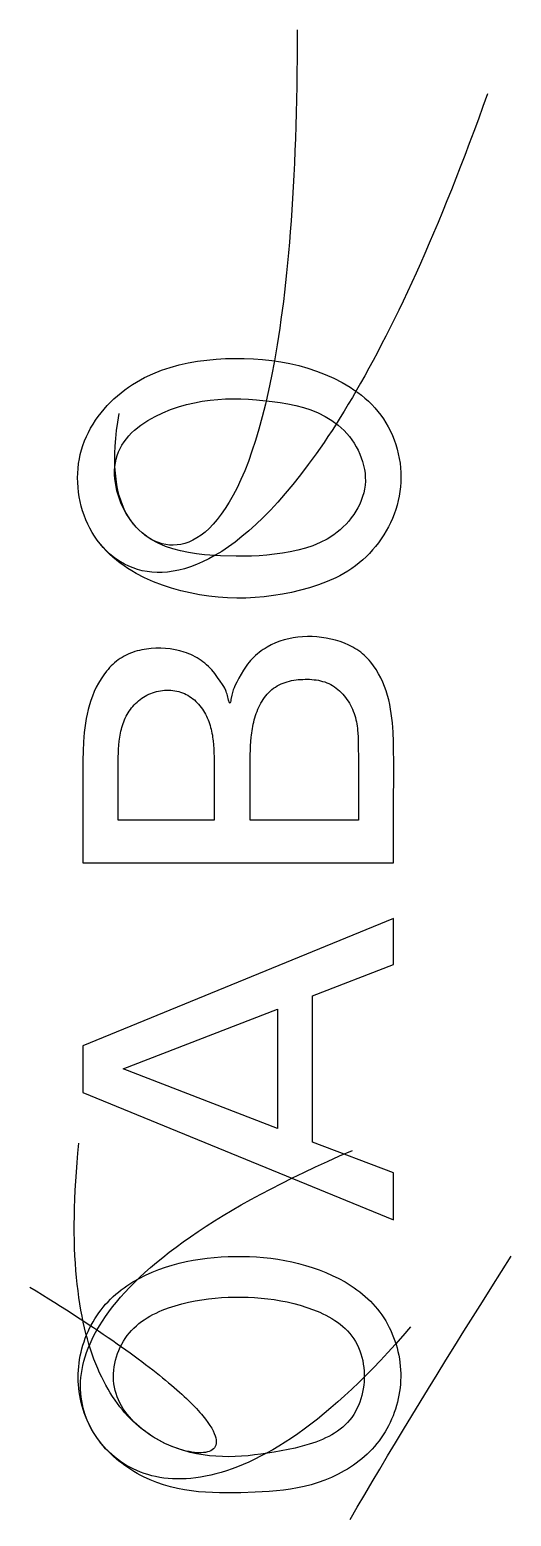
# Model space of a CAD drawing. Extents: x 10 to 610, y -247 to 1644.
# Drawn here: x 127.1 to 129.74, y 781.05 to 789.18 of the extents above; entities that cross this region are included whole.
import ezdxf

# ---------------------------------------------------------------- set-up
doc = ezdxf.new("R2010")
doc.units = 0
doc.header["$LTSCALE"] = 5
doc.header["$MEASUREMENT"] = 0
doc.layers.get('0').update_dxf_attribs({"linetype": 'CONTINUOUS'})

# ---------------------------------------------------------------- blocks, each defined once
blk = doc.blocks.new('L50')
at = {"linetype": 'Continuous'}
for p, q in [((11.2571, 86.6795), (11.2573, 86.6073)), ((9.9428, 86.4026), (9.9426, 86.4892)), ((10.4683, 86.5323), (10.468, 86.4026)), ((9.7497, 86.4476), (9.75, 86.2949)), ((9.9428, 86.2728), (9.9428, 86.4026)), ((10.468, 86.4026), (10.4681, 86.2728)), ((10.6657, 86.2728), (10.6657, 86.4162)), ((11.2572, 86.3206), (11.2572, 86.2728)), ((9.75, 86.2949), (9.7501, 86.193)), ((10.4681, 86.2728), (9.9428, 86.2728)), ((11.2572, 86.2728), (10.6657, 86.2728)), ((11.45, 86.0402), (11.4497, 86.244)), ((9.7501, 86.193), (9.75, 86.0402)), ((9.75, 86.0402), (11.45, 86.0402)), ((11.45, 85.7354), (9.75, 85.0378)), ((11.45, 85.4824), (11.45, 85.7354)), ((11.0066, 85.3113), (11.45, 85.4824)), ((11.0066, 84.5113), (11.0066, 85.3113)), ((9.9693, 84.9113), (10.8139, 85.2378)), ((10.8139, 85.2378), (10.8139, 84.586)), ((9.75, 85.0378), (9.75, 84.7824)), ((10.8139, 84.586), (9.9693, 84.9113)), ((9.75, 84.7824), (11.45, 84.0848)), ((11.45, 84.3427), (11.0066, 84.5113)), ((11.45, 84.0848), (11.45, 84.3427))]:
    blk.add_line(p, q, dxfattribs=at)
for points in [[(10.9222, 90.5987), (10.9222, 90.5196), (10.9218, 90.4418), (10.9211, 90.3654), (10.9201, 90.2904), (10.9187, 90.2168), (10.9171, 90.1445), (10.9151, 90.0735), (10.9129, 90.0039), (10.9103, 89.9356), (10.9075, 89.8686), (10.9044, 89.8029), (10.901, 89.7385), (10.8973, 89.6753), (10.8934, 89.6135), (10.8892, 89.5528), (10.8848, 89.4935), (10.88, 89.4353), (10.8751, 89.3784), (10.8699, 89.3227), (10.8644, 89.2682), (10.8588, 89.2149), (10.8529, 89.1627), (10.8467, 89.1117), (10.8404, 89.0619), (10.8338, 89.0133), (10.8271, 88.9657), (10.8201, 88.9193), (10.8129, 88.874), (10.8055, 88.8298), (10.798, 88.7867), (10.7823, 88.7037), (10.7659, 88.6249), (10.7489, 88.5503), (10.7312, 88.4798), (10.713, 88.4132), (10.6942, 88.3505), (10.6749, 88.2916), (10.6552, 88.2365), (10.635, 88.1849), (10.6144, 88.1369), (10.5935, 88.0924), (10.5723, 88.0512), (10.5508, 88.0132), (10.5291, 87.9785), (10.5072, 87.9469), (10.4852, 87.9183), (10.463, 87.8926), (10.4408, 87.8698), (10.4185, 87.8497), (10.3962, 87.8323), (10.374, 87.8175), (10.3519, 87.8051), (10.3299, 87.7952), (10.3081, 87.7876), (10.2864, 87.7822), (10.2651, 87.779), (10.2439, 87.7778), (10.2232, 87.7786), (10.2027, 87.7813), (10.1827, 87.7858), (10.1631, 87.792), (10.144, 87.7999), (10.1255, 87.8092), (10.1074, 87.8201), (10.09, 87.8322), (10.0732, 87.8457), (10.0571, 87.8603), (10.0417, 87.8761), (10.0271, 87.8929), (10.0132, 87.9106), (10.0002, 87.9291), (9.9881, 87.9484), (9.9768, 87.9684), (9.9666, 87.9889), (9.9573, 88.01), (9.949, 88.0314), (9.9418, 88.0532), (9.9357, 88.0752), (9.9308, 88.0973), (9.9271, 88.1195), (9.9246, 88.1417), (9.9233, 88.1638), (9.9234, 88.1857), (9.9248, 88.2072), (9.9275, 88.2284), (9.9317, 88.2492), (9.9374, 88.2694), (9.9446, 88.2889), (9.9533, 88.3078), (9.9633, 88.326), (9.9747, 88.3435), (9.9874, 88.3603), (10.0012, 88.3765), (10.0162, 88.392), (10.0321, 88.4068), (10.0667, 88.4346), (10.1044, 88.4597), (10.1446, 88.4822), (10.1866, 88.5022), (10.2297, 88.5197), (10.2735, 88.5347), (10.3171, 88.5473), (10.3603, 88.5576), (10.403, 88.5656), (10.4455, 88.5716), (10.4878, 88.5757), (10.5299, 88.578), (10.572, 88.5788), (10.6141, 88.5781), (10.6564, 88.5762), (10.699, 88.5732), (10.7851, 88.5644), (10.8284, 88.5585), (10.8717, 88.5512), (10.9145, 88.5422), (10.9566, 88.5312), (10.9978, 88.5178), (11.0377, 88.5018), (11.076, 88.4829), (11.1125, 88.4607), (11.1468, 88.435), (11.1631, 88.4206), (11.1788, 88.4054), (11.1937, 88.3891), (11.2079, 88.3721), (11.2213, 88.3543), (11.2338, 88.3357), (11.2453, 88.3166), (11.2558, 88.2969), (11.2652, 88.2767), (11.2734, 88.2561), (11.2805, 88.2352), (11.2863, 88.214), (11.2908, 88.1926), (11.2938, 88.1711), (11.2954, 88.1495), (11.2955, 88.128), (11.294, 88.1065), (11.291, 88.0852), (11.2864, 88.0642), (11.2805, 88.0434), (11.2732, 88.0229), (11.2646, 88.0028), (11.2548, 87.9831), (11.2438, 87.9639), (11.2318, 87.9453), (11.2188, 87.9273), (11.2049, 87.91), (11.1901, 87.8933), (11.1745, 87.8775), (11.1581, 87.8624), (11.1412, 87.8483), (11.1236, 87.835), (11.0871, 87.8115), (11.0487, 87.7916), (11.009, 87.7749), (10.968, 87.7611), (10.9263, 87.7499), (10.884, 87.7408), (10.8415, 87.7336), (10.799, 87.7279), (10.7568, 87.7235), (10.7147, 87.7202), (10.6726, 87.7181), (10.5882, 87.7169), (10.5026, 87.7195), (10.4152, 87.7258), (10.3713, 87.7308), (10.3275, 87.7375), (10.2844, 87.7463), (10.2421, 87.7574), (10.2011, 87.7713), (10.1617, 87.7884), (10.1241, 87.8088), (10.1061, 87.8204), (10.0887, 87.8331), (10.072, 87.8467), (10.0559, 87.8615), (10.0406, 87.8773), (10.026, 87.8944), (10.0122, 87.9126), (9.9993, 87.9322), (9.9872, 87.953), (9.9761, 87.9751), (9.9659, 87.9987), (9.9568, 88.0237), (9.9487, 88.0501), (9.9416, 88.0781), (9.9357, 88.1076), (9.931, 88.1388), (9.9275, 88.1716), (9.9252, 88.2061), (9.9243, 88.2423), (9.9246, 88.2803), (9.9264, 88.3202), (9.9295, 88.3619), (9.9342, 88.4055), (9.9403, 88.4511), (9.9479, 88.4987)], [(11.9638, 90.2474), (11.9389, 90.1779), (11.9141, 90.1094), (11.8894, 90.0421), (11.8646, 89.9759), (11.84, 89.9109), (11.8154, 89.8469), (11.7909, 89.7841), (11.7664, 89.7224), (11.742, 89.6617), (11.7176, 89.6021), (11.6934, 89.5436), (11.6692, 89.4862), (11.645, 89.4298), (11.621, 89.3745), (11.597, 89.3202), (11.5731, 89.267), (11.5492, 89.2147), (11.5255, 89.1635), (11.5018, 89.1133), (11.4782, 89.0641), (11.4547, 89.0159), (11.4312, 88.9686), (11.4079, 88.9224), (11.3846, 88.8771), (11.3615, 88.8328), (11.3384, 88.7894), (11.3154, 88.747), (11.2925, 88.7055), (11.2698, 88.6649), (11.2471, 88.6253), (11.2245, 88.5865), (11.202, 88.5487), (11.1796, 88.5118), (11.1573, 88.4757), (11.1351, 88.4406), (11.1131, 88.4063), (11.0911, 88.3729), (11.0693, 88.3403), (11.0475, 88.3086), (11.0259, 88.2777), (10.983, 88.2185), (10.9406, 88.1625), (10.8987, 88.1097), (10.8573, 88.06), (10.8164, 88.0135), (10.7761, 87.9699), (10.7362, 87.9293), (10.697, 87.8916), (10.6583, 87.8567), (10.6202, 87.8246), (10.5827, 87.7951), (10.5458, 87.7683), (10.5095, 87.7441), (10.4739, 87.7223), (10.4389, 87.703), (10.4046, 87.6861), (10.3709, 87.6715), (10.3379, 87.6591), (10.3057, 87.6489), (10.2741, 87.6408), (10.2433, 87.6348), (10.2132, 87.6308), (10.1839, 87.6287), (10.1554, 87.6285), (10.1276, 87.63), (10.1006, 87.6333), (10.0745, 87.6383), (10.0491, 87.6449), (10.0246, 87.6531), (10.0009, 87.6627), (9.9781, 87.6737), (9.9562, 87.6861), (9.9351, 87.6998), (9.915, 87.7147), (9.8958, 87.7308), (9.8774, 87.748), (9.8601, 87.7662), (9.8437, 87.7854), (9.8282, 87.8054), (9.8137, 87.8264), (9.8002, 87.8481), (9.7878, 87.8705), (9.7763, 87.8936), (9.7659, 87.9173), (9.7565, 87.9415), (9.7482, 87.9661), (9.7409, 87.9912), (9.7347, 88.0166), (9.7297, 88.0422), (9.7257, 88.0681), (9.7228, 88.0941), (9.7211, 88.1202), (9.7206, 88.1463), (9.7212, 88.1724), (9.723, 88.1983), (9.7259, 88.2241), (9.7301, 88.2496), (9.7355, 88.2748), (9.7421, 88.2997), (9.7499, 88.3241), (9.7588, 88.3482), (9.7689, 88.3718), (9.78, 88.3949), (9.792, 88.4176), (9.8051, 88.4397), (9.8191, 88.4614), (9.8339, 88.4824), (9.8496, 88.5029), (9.866, 88.5227), (9.8832, 88.542), (9.9011, 88.5605), (9.9197, 88.5784), (9.9389, 88.5956), (9.9586, 88.6121), (9.9788, 88.6278), (9.9996, 88.6427), (10.0207, 88.6568), (10.0423, 88.6702), (10.0866, 88.6946), (10.1323, 88.7161), (10.1793, 88.7348), (10.2273, 88.7508), (10.2763, 88.7644), (10.326, 88.7755), (10.3764, 88.7844), (10.4272, 88.7912), (10.4783, 88.796), (10.5295, 88.799), (10.5807, 88.8003), (10.6317, 88.8), (10.6825, 88.7981), (10.7331, 88.7944), (10.7833, 88.7889), (10.8332, 88.7815), (10.8827, 88.7721), (10.9318, 88.7606), (10.9804, 88.7469), (11.0286, 88.731), (11.0761, 88.7127), (11.1228, 88.692), (11.1682, 88.6686), (11.2121, 88.6427), (11.2332, 88.6286), (11.2539, 88.6139), (11.274, 88.5984), (11.2934, 88.5823), (11.3122, 88.5653), (11.3302, 88.5476), (11.3475, 88.5292), (11.3639, 88.5099), (11.3796, 88.4898), (11.3943, 88.469), (11.408, 88.4473), (11.4208, 88.4248), (11.4326, 88.4017), (11.4434, 88.378), (11.4531, 88.3537), (11.4618, 88.329), (11.4694, 88.3039), (11.4758, 88.2785), (11.4811, 88.2528), (11.4853, 88.227), (11.4882, 88.2011), (11.4899, 88.1751), (11.4904, 88.1492), (11.4897, 88.1234), (11.4878, 88.0977), (11.4848, 88.0722), (11.4806, 88.0469), (11.4753, 88.0218), (11.4689, 87.997), (11.4615, 87.9724), (11.453, 87.9482), (11.4435, 87.9244), (11.4331, 87.901), (11.4217, 87.8781), (11.4095, 87.8556), (11.3963, 87.8336), (11.3822, 87.8122), (11.3674, 87.7914), (11.3517, 87.7712), (11.3352, 87.7516), (11.318, 87.7328), (11.3001, 87.7146), (11.2814, 87.6973), (11.2621, 87.6807), (11.2421, 87.665), (11.2215, 87.6502), (11.2004, 87.6362), (11.1786, 87.6231), (11.1564, 87.6109), (11.1337, 87.5994), (11.0872, 87.5787), (11.0394, 87.5607), (10.9907, 87.545), (10.9414, 87.5315), (10.8919, 87.5197), (10.8422, 87.5098), (10.7924, 87.5016)], [(10.7924, 87.5016), (10.7423, 87.4954), (10.6922, 87.491), (10.6419, 87.4885), (10.5914, 87.488), (10.5408, 87.4895), (10.4901, 87.4931), (10.4392, 87.4987), (10.3882, 87.5064), (10.3372, 87.5163), (10.286, 87.5283), (10.2351, 87.5425), (10.1848, 87.5591), (10.1354, 87.5781), (10.0872, 87.5996), (10.0407, 87.6237), (10.0181, 87.6367), (9.9961, 87.6504), (9.9746, 87.6648), (9.9537, 87.6798), (9.9335, 87.6956), (9.9139, 87.7121), (9.8951, 87.7293), (9.8771, 87.7472), (9.8599, 87.7658), (9.8436, 87.7853), (9.8282, 87.8054)], [(10.5408, 86.9549), (10.5386, 86.9629), (10.5363, 86.9702), (10.5338, 86.9769), (10.5313, 86.9832), (10.526, 86.9946), (10.5203, 87.0048), (10.5142, 87.0145), (10.5012, 87.0341), (10.4868, 87.0545), (10.4712, 87.075), (10.4544, 87.0951), (10.4455, 87.1047), (10.4363, 87.1141), (10.4268, 87.1231), (10.4169, 87.1316), (10.4068, 87.1397), (10.3963, 87.1473), (10.3856, 87.1545), (10.3747, 87.1612), (10.3635, 87.1675), (10.352, 87.1734), (10.3404, 87.1788), (10.3285, 87.1839), (10.3165, 87.1885), (10.3042, 87.1927), (10.2793, 87.2), (10.2539, 87.2057), (10.2281, 87.21), (10.202, 87.2128), (10.1756, 87.2141), (10.1493, 87.2141), (10.123, 87.2126), (10.097, 87.2096), (10.0713, 87.205), (10.0587, 87.2021), (10.0462, 87.1988), (10.0339, 87.1951), (10.0217, 87.191), (10.0098, 87.1864), (9.998, 87.1814), (9.9865, 87.176), (9.9753, 87.1701), (9.9643, 87.1638), (9.9536, 87.1571), (9.9433, 87.1498), (9.9332, 87.1422), (9.9234, 87.1341), (9.9139, 87.1257), (9.9048, 87.1168), (9.8959, 87.1076), (9.8873, 87.0981), (9.879, 87.0882), (9.8633, 87.0676), (9.8488, 87.046), (9.8354, 87.0235), (9.8231, 87.0003), (9.812, 86.9765), (9.802, 86.9523), (9.7931, 86.9279), (9.7853, 86.9033), (9.7784, 86.8785), (9.7725, 86.8536), (9.7674, 86.8286), (9.7632, 86.8035), (9.7597, 86.7783), (9.7568, 86.753), (9.7546, 86.7276), (9.7529, 86.7022), (9.7509, 86.6513), (9.7501, 86.6004), (9.7498, 86.5495), (9.7497, 86.4985), (9.7497, 86.4476)], [(11.4511, 86.4982), (11.4512, 86.5491), (11.4511, 86.6), (11.4505, 86.6511), (11.4493, 86.7024), (11.4472, 86.7538), (11.4456, 86.7795), (11.4435, 86.8051), (11.4409, 86.8306), (11.4376, 86.856), (11.4337, 86.8812), (11.429, 86.9063), (11.4234, 86.9312), (11.417, 86.9559), (11.4095, 86.9803), (11.401, 87.0044), (11.3913, 87.0282), (11.3804, 87.0516), (11.3683, 87.0745), (11.3551, 87.0967), (11.3405, 87.118), (11.3248, 87.1383), (11.3164, 87.148), (11.3078, 87.1574), (11.2988, 87.1665), (11.2895, 87.1752), (11.2799, 87.1835), (11.27, 87.1915), (11.2598, 87.199), (11.2493, 87.2062), (11.2385, 87.213), (11.2275, 87.2194), (11.2163, 87.2255), (11.2048, 87.2312), (11.1812, 87.2415), (11.157, 87.2504), (11.1321, 87.258), (11.1069, 87.2643), (11.0813, 87.2694), (11.0556, 87.2733), (11.0297, 87.2761), (11.0039, 87.2776), (10.978, 87.2778), (10.9523, 87.2768), (10.9267, 87.2745), (10.9013, 87.2709), (10.8763, 87.2659), (10.8515, 87.2595), (10.8272, 87.2518), (10.8033, 87.2425), (10.78, 87.2319), (10.7574, 87.2197), (10.7464, 87.2131), (10.7356, 87.2061), (10.7251, 87.1988), (10.7148, 87.1911), (10.7048, 87.183), (10.695, 87.1745), (10.6855, 87.1657), (10.6764, 87.1565), (10.6676, 87.147), (10.6591, 87.137), (10.6509, 87.1267), (10.6431, 87.1161), (10.6285, 87.0942), (10.6152, 87.072), (10.6031, 87.0499), (10.592, 87.0287), (10.5819, 87.0083), (10.5773, 86.9974), (10.5729, 86.9856), (10.5709, 86.9792), (10.5689, 86.9724), (10.567, 86.9651), (10.5652, 86.9573), (10.5601, 86.9325)], [(9.9426, 86.4892), (9.9425, 86.5325), (9.9426, 86.5757), (9.9432, 86.6189), (9.9439, 86.6405), (9.945, 86.6621), (9.9465, 86.6838), (9.9487, 86.7055), (9.9501, 86.7164), (9.9517, 86.7272), (9.9535, 86.738), (9.9555, 86.7488), (9.9578, 86.7596), (9.9603, 86.7702), (9.9631, 86.7808), (9.9662, 86.7912), (9.9696, 86.8016), (9.9733, 86.8118), (9.9774, 86.8219), (9.9817, 86.8318), (9.9865, 86.8416), (9.9916, 86.8512), (9.9971, 86.8606), (10.003, 86.8697), (10.0093, 86.8787), (10.0159, 86.8874), (10.0229, 86.8958), (10.0303, 86.904), (10.038, 86.9118), (10.0461, 86.9194), (10.0544, 86.9266), (10.063, 86.9334), (10.072, 86.94), (10.0812, 86.9461), (10.0907, 86.9518), (10.1004, 86.9571), (10.1104, 86.962), (10.1205, 86.9664), (10.1309, 86.9704), (10.1415, 86.9738), (10.1523, 86.9768), (10.1632, 86.9793), (10.1743, 86.9813), (10.1854, 86.9828), (10.1966, 86.9838), (10.2078, 86.9843), (10.219, 86.9844), (10.2301, 86.9839), (10.2412, 86.9828), (10.2523, 86.9813), (10.2632, 86.9793), (10.274, 86.9767), (10.2845, 86.9737), (10.2949, 86.9701), (10.3051, 86.966), (10.315, 86.9614), (10.3246, 86.9562), (10.3339, 86.9505), (10.3429, 86.9444), (10.3516, 86.9377), (10.3599, 86.9307), (10.368, 86.9232), (10.3757, 86.9154), (10.3831, 86.9072), (10.3902, 86.8987), (10.3969, 86.8899), (10.4033, 86.8808), (10.4094, 86.8715), (10.4152, 86.8619), (10.4206, 86.8522), (10.4256, 86.8423), (10.4303, 86.8323), (10.4347, 86.8222), (10.4387, 86.812), (10.4423, 86.8017), (10.4457, 86.7913), (10.4487, 86.7809), (10.4514, 86.7704), (10.4539, 86.7598), (10.4561, 86.7492), (10.4581, 86.7385), (10.4598, 86.7278), (10.4613, 86.7171), (10.4626, 86.7063), (10.4647, 86.6846), (10.4661, 86.6629), (10.4671, 86.641), (10.4677, 86.6192), (10.4682, 86.5756), (10.4683, 86.5323)], [(10.6657, 86.4162), (10.6656, 86.4641), (10.6654, 86.5119), (10.6653, 86.5597), (10.6655, 86.6076), (10.6658, 86.6315), (10.6664, 86.6554), (10.6673, 86.6792), (10.6687, 86.7031), (10.6707, 86.7269), (10.672, 86.7388), (10.6735, 86.7506), (10.6752, 86.7625), (10.6771, 86.7743), (10.6793, 86.7862), (10.6818, 86.7979), (10.6845, 86.8097), (10.6875, 86.8215), (10.6909, 86.8332), (10.6945, 86.8449), (10.6986, 86.8566), (10.7029, 86.8681), (10.7076, 86.8796), (10.7127, 86.8909), (10.7181, 86.902), (10.7239, 86.9129), (10.7301, 86.9235), (10.7366, 86.9338), (10.7435, 86.9438), (10.7508, 86.9534), (10.7585, 86.9627), (10.7666, 86.9715), (10.7751, 86.9798), (10.7839, 86.9876), (10.7932, 86.9949), (10.8029, 87.0016), (10.813, 87.0077), (10.8234, 87.0133), (10.8342, 87.0184), (10.8453, 87.0229), (10.8566, 87.027), (10.8682, 87.0306), (10.8799, 87.0337), (10.8919, 87.0364), (10.904, 87.0386), (10.9162, 87.0404), (10.9285, 87.0419), (10.9408, 87.0429), (10.9532, 87.0436), (10.9656, 87.044), (10.978, 87.044), (10.9903, 87.0437), (11.0025, 87.043), (11.0147, 87.0418), (11.0267, 87.0402), (11.0386, 87.0382), (11.0503, 87.0357), (11.0619, 87.0327), (11.0733, 87.0291), (11.0844, 87.025), (11.0953, 87.0203), (11.106, 87.015), (11.1163, 87.0091), (11.1264, 87.0026), (11.1362, 86.9956), (11.1456, 86.9881), (11.1547, 86.98), (11.1635, 86.9716), (11.1719, 86.9626), (11.18, 86.9534), (11.1876, 86.9437), (11.1949, 86.9337), (11.2018, 86.9234), (11.2082, 86.9129), (11.2143, 86.9021), (11.2199, 86.8912), (11.225, 86.88), (11.2297, 86.8688), (11.2339, 86.8574), (11.2377, 86.8459), (11.241, 86.8344), (11.2439, 86.8228), (11.2465, 86.8111), (11.2486, 86.7993), (11.2505, 86.7875), (11.2521, 86.7756), (11.2534, 86.7637), (11.2544, 86.7517), (11.2559, 86.7277), (11.2567, 86.7036), (11.2571, 86.6795)], [(10.5601, 86.9325), (10.5585, 86.9253), (10.5569, 86.9194), (10.5561, 86.9172), (10.5553, 86.9154), (10.5545, 86.9143), (10.5537, 86.9138), (10.5529, 86.9139), (10.5521, 86.9148), (10.5512, 86.9162), (10.5504, 86.9182), (10.5495, 86.9207), (10.5486, 86.9236), (10.5468, 86.9304), (10.5408, 86.9549)], [(11.2573, 86.6073), (11.2573, 86.5118), (11.2572, 86.3206)], [(11.4497, 86.244), (11.4498, 86.2949), (11.4499, 86.3458), (11.4503, 86.3966), (11.4511, 86.4982)], [(11.172, 82.9514), (11.1578, 82.9399), (11.143, 82.929), (11.1275, 82.9188), (11.1115, 82.9093), (11.095, 82.9003), (11.078, 82.8918), (11.0606, 82.8839), (11.0428, 82.8766), (11.0247, 82.8697), (10.9876, 82.8572), (10.9496, 82.8464), (10.9112, 82.8369), (10.8727, 82.8287), (10.8344, 82.8214), (10.7967, 82.8148), (10.7599, 82.8088), (10.7238, 82.8034), (10.6884, 82.7987), (10.6534, 82.7948), (10.6185, 82.7918), (10.5837, 82.7899), (10.5487, 82.7891), (10.5134, 82.7896), (10.478, 82.7914), (10.4426, 82.7945), (10.4072, 82.7992), (10.3718, 82.8054), (10.3366, 82.8132), (10.3016, 82.8227), (10.267, 82.8341), (10.2326, 82.8473), (10.2156, 82.8546), (10.1988, 82.8624), (10.182, 82.8707), (10.1654, 82.8796), (10.1489, 82.889), (10.1326, 82.8989), (10.1164, 82.9093), (10.1005, 82.9203), (10.0846, 82.9319), (10.069, 82.9441), (10.0536, 82.9568), (10.0384, 82.9701), (10.0234, 82.9841), (10.0087, 82.9986), (9.9941, 83.0138), (9.9798, 83.0296), (9.9658, 83.0461), (9.952, 83.0632), (9.9385, 83.081), (9.9253, 83.0994), (9.9124, 83.1186), (9.8997, 83.1384), (9.8874, 83.159), (9.8754, 83.1802), (9.8637, 83.2022), (9.8523, 83.2249), (9.8413, 83.2484), (9.8306, 83.2726), (9.8203, 83.2976), (9.8103, 83.3233), (9.8008, 83.3498), (9.7916, 83.3772), (9.7828, 83.4053), (9.7744, 83.4342), (9.7665, 83.464), (9.7589, 83.4946), (9.7518, 83.5261), (9.7451, 83.5584), (9.7389, 83.5915), (9.7331, 83.6256), (9.7278, 83.6605), (9.723, 83.6963), (9.7187, 83.733), (9.7148, 83.7706), (9.7115, 83.8092), (9.7086, 83.8486), (9.7063, 83.8891), (9.7045, 83.9304), (9.7033, 83.9728), (9.7026, 84.0161), (9.7024, 84.0604), (9.7029, 84.1056), (9.7039, 84.1519), (9.7054, 84.1992), (9.7076, 84.2475), (9.7104, 84.2969), (9.7138, 84.3472), (9.7178, 84.3987), (9.7224, 84.4512), (9.7276, 84.5047)], [(11.2915, 82.7908), (11.2768, 82.7782), (11.2616, 82.766), (11.2461, 82.7542), (11.2302, 82.7429), (11.2139, 82.7321), (11.1974, 82.7217), (11.1805, 82.7117), (11.1459, 82.6931), (11.1104, 82.6763), (11.074, 82.6612), (11.037, 82.6479), (10.9994, 82.6363), (10.9615, 82.6264), (10.9234, 82.6182), (10.8852, 82.6115), (10.8468, 82.6063), (10.8084, 82.6022), (10.7698, 82.5991), (10.7311, 82.5967), (10.6924, 82.595), (10.6148, 82.5925), (10.537, 82.5914), (10.4981, 82.5917), (10.4593, 82.5927), (10.4206, 82.5947), (10.382, 82.5977), (10.3436, 82.6021), (10.3053, 82.6078), (10.2671, 82.6151), (10.2293, 82.6241), (10.1916, 82.635), (10.1543, 82.6479), (10.1175, 82.6628), (10.0813, 82.6796), (10.0635, 82.6887), (10.0459, 82.6983), (10.0286, 82.7083), (10.0115, 82.7189), (9.9948, 82.7298), (9.9783, 82.7413), (9.9622, 82.7531), (9.9465, 82.7654), (9.9312, 82.7782), (9.9163, 82.7913), (9.9018, 82.8049), (9.8877, 82.8189), (9.8741, 82.8333), (9.8611, 82.8481), (9.8485, 82.8634), (9.8365, 82.879), (9.8251, 82.895), (9.8142, 82.9114), (9.804, 82.9282), (9.7944, 82.9453), (9.7854, 82.9629), (9.7772, 82.9808), (9.7696, 82.999), (9.7627, 83.0176), (9.7566, 83.0366), (9.7513, 83.0559), (9.7467, 83.0755), (9.743, 83.0955), (9.7401, 83.1158), (9.7381, 83.1364), (9.7369, 83.1574), (9.7366, 83.1786), (9.7373, 83.2002), (9.7389, 83.2221), (9.7415, 83.2442), (9.7451, 83.2667), (9.7497, 83.2894), (9.7553, 83.3125), (9.762, 83.3358), (9.7697, 83.3593), (9.7786, 83.3832), (9.7886, 83.4073), (9.7997, 83.4317), (9.812, 83.4563), (9.8255, 83.4811), (9.8403, 83.5062), (9.8562, 83.5316), (9.8734, 83.5571), (9.8919, 83.5829), (9.9117, 83.6089), (9.9329, 83.6351), (9.9554, 83.6616), (9.9792, 83.6882), (10.0045, 83.715), (10.0312, 83.7421), (10.0593, 83.7693), (10.0889, 83.7967), (10.1199, 83.8243), (10.1525, 83.852), (10.1866, 83.8799), (10.2222, 83.908), (10.2595, 83.9362), (10.2983, 83.9646), (10.3387, 83.9931), (10.3808, 84.0218), (10.4245, 84.0506), (10.47, 84.0796), (10.5171, 84.1086), (10.566, 84.1378), (10.6166, 84.1671), (10.669, 84.1966), (10.7232, 84.2261), (10.7793, 84.2557), (10.8371, 84.2854), (10.8969, 84.3152), (10.9585, 84.3451), (11.022, 84.3751), (11.0875, 84.4051), (11.1549, 84.4352), (11.2243, 84.4654)], [(11.5425, 83.5001), (11.5009, 83.4516), (11.4597, 83.4048), (11.4188, 83.3597), (11.3784, 83.3162), (11.3383, 83.2744), (11.2987, 83.2341), (11.2595, 83.1955), (11.2207, 83.1584), (11.1823, 83.1228), (11.1443, 83.0888), (11.1067, 83.0563), (11.0696, 83.0252), (11.0329, 82.9956), (10.9967, 82.9675), (10.9608, 82.9407), (10.9254, 82.9154), (10.8905, 82.8914), (10.856, 82.8688), (10.8219, 82.8475), (10.7883, 82.8275), (10.7552, 82.8088), (10.7225, 82.7914), (10.6903, 82.7752), (10.6585, 82.7602), (10.6272, 82.7465), (10.5964, 82.7339), (10.566, 82.7225), (10.5362, 82.7122), (10.5068, 82.703), (10.4779, 82.695), (10.4495, 82.688), (10.4215, 82.682), (10.3941, 82.6771), (10.3672, 82.6733), (10.3408, 82.6704), (10.3148, 82.6684), (10.2894, 82.6675), (10.2645, 82.6674), (10.2401, 82.6683), (10.2163, 82.67), (10.1929, 82.6726), (10.1701, 82.6761), (10.1478, 82.6804), (10.126, 82.6854), (10.1048, 82.6913), (10.0841, 82.6979), (10.064, 82.7053), (10.0444, 82.7133), (10.0253, 82.7221), (10.0068, 82.7315), (9.9888, 82.7416), (9.9714, 82.7523), (9.9546, 82.7637), (9.9383, 82.7756), (9.9226, 82.7881), (9.9075, 82.8011), (9.8929, 82.8147), (9.8789, 82.8287), (9.8655, 82.8433), (9.8527, 82.8583), (9.8405, 82.8737), (9.8288, 82.8896), (9.8178, 82.9059), (9.8073, 82.9225), (9.7975, 82.9395), (9.7882, 82.9569), (9.7796, 82.9745), (9.7716, 82.9925), (9.7641, 83.0107), (9.7573, 83.0292), (9.7511, 83.0479), (9.7456, 83.0668), (9.7406, 83.0859), (9.7363, 83.1051), (9.7327, 83.1245), (9.7296, 83.144), (9.7272, 83.1637), (9.7255, 83.1834), (9.7244, 83.2031), (9.7239, 83.2229), (9.7241, 83.2428), (9.725, 83.2626), (9.7265, 83.2824), (9.7287, 83.3021), (9.7315, 83.3218), (9.735, 83.3414), (9.7392, 83.3609), (9.744, 83.3803), (9.7495, 83.3995), (9.7556, 83.4185), (9.7624, 83.4373), (9.7697, 83.4558), (9.7777, 83.4742), (9.7862, 83.4922), (9.7953, 83.5099), (9.805, 83.5273), (9.8152, 83.5444), (9.8259, 83.561), (9.8371, 83.5773), (9.8489, 83.5931), (9.8611, 83.6085), (9.8738, 83.6234), (9.887, 83.6378), (9.9006, 83.6517), (9.9146, 83.6652), (9.9291, 83.6781), (9.9439, 83.6906), (9.9591, 83.7026), (9.9747, 83.7142), (9.9906, 83.7253), (10.0068, 83.736), (10.0233, 83.7463), (10.0572, 83.7655), (10.0921, 83.7831), (10.1278, 83.799), (10.1643, 83.8135), (10.2013, 83.8264), (10.2388, 83.8379), (10.2766, 83.8481), (10.3145, 83.8569), (10.3527, 83.8645), (10.391, 83.8708), (10.4294, 83.876), (10.468, 83.88), (10.5066, 83.883), (10.5453, 83.8849), (10.584, 83.8859), (10.6228, 83.8859), (10.6616, 83.8848), (10.7003, 83.8828), (10.7389, 83.8796), (10.7775, 83.8754), (10.8159, 83.87), (10.8542, 83.8634), (10.8923, 83.8557), (10.9301, 83.8467), (10.9678, 83.8364), (11.0051, 83.8247), (11.0422, 83.8118), (11.0788, 83.7974), (11.1148, 83.7816), (11.15, 83.7643), (11.1844, 83.7455), (11.2177, 83.725), (11.2339, 83.7141), (11.2497, 83.7028), (11.2653, 83.6911), (11.2804, 83.679), (11.2952, 83.6664), (11.3095, 83.6534), (11.3234, 83.6399), (11.3369, 83.6259), (11.3499, 83.6115), (11.3625, 83.5966), (11.3745, 83.5812), (11.386, 83.5653), (11.3969, 83.549), (11.4073, 83.5321), (11.4171, 83.5149), (11.4264, 83.4972), (11.435, 83.4792), (11.4431, 83.4608), (11.4505, 83.4421), (11.4574, 83.4232), (11.4635, 83.404), (11.4691, 83.3846), (11.474, 83.365), (11.4783, 83.3453), (11.4818, 83.3254), (11.4847, 83.3055), (11.4869, 83.2855), (11.4884, 83.2654), (11.4892, 83.2454), (11.4893, 83.2254), (11.4887, 83.2055), (11.4874, 83.1856), (11.4855, 83.1658), (11.4829, 83.1461), (11.4796, 83.1265), (11.4757, 83.1071), (11.4712, 83.0878), (11.466, 83.0687), (11.4602, 83.0498), (11.4538, 83.0312), (11.4469, 83.0127), (11.4393, 82.9946), (11.4311, 82.9767), (11.4224, 82.9591), (11.4131, 82.9418), (11.4033, 82.9249), (11.3929, 82.9083), (11.382, 82.8921), (11.3706, 82.8763), (11.3586, 82.861), (11.3462, 82.846), (11.3332, 82.8315), (11.3198, 82.8175), (11.3059, 82.8039), (11.2915, 82.7908)], [(11.2119, 82.4455), (11.2516, 82.5133), (11.292, 82.582), (11.3331, 82.6515), (11.375, 82.722), (11.4175, 82.7933), (11.4609, 82.8655), (11.505, 82.9385), (11.5498, 83.0125), (11.5954, 83.0874), (11.6418, 83.1632), (11.6889, 83.2399), (11.7368, 83.3175), (11.7855, 83.396), (11.8349, 83.4755), (11.8852, 83.5559), (11.9363, 83.6372), (11.9881, 83.7195), (12.0408, 83.8027), (12.0943, 83.8869)], [(9.4586, 83.7179), (9.4939, 83.6963), (9.5285, 83.675), (9.5623, 83.654), (9.5954, 83.6333), (9.6278, 83.6129), (9.6594, 83.5928), (9.6903, 83.573), (9.7206, 83.5534), (9.7501, 83.5342), (9.7789, 83.5152), (9.807, 83.4965), (9.8344, 83.4782), (9.8612, 83.4601), (9.8873, 83.4422), (9.9127, 83.4247), (9.9375, 83.4074), (9.9616, 83.3904), (9.9851, 83.3737), (10.0079, 83.3573), (10.0301, 83.3411), (10.0517, 83.3253), (10.0726, 83.3096), (10.0929, 83.2943), (10.1127, 83.2792), (10.1318, 83.2644), (10.1503, 83.2499), (10.1683, 83.2356), (10.1857, 83.2216), (10.2024, 83.2078), (10.2187, 83.1944), (10.2343, 83.1811), (10.2494, 83.1682), (10.264, 83.1554), (10.278, 83.143), (10.2915, 83.1308), (10.3045, 83.1188), (10.3169, 83.1071), (10.3288, 83.0957), (10.3402, 83.0845), (10.3511, 83.0735), (10.3615, 83.0628), (10.3714, 83.0523), (10.3809, 83.0421), (10.3898, 83.0321), (10.3983, 83.0224), (10.4064, 83.0129), (10.4139, 83.0036), (10.421, 82.9946), (10.4339, 82.9772), (10.4451, 82.9608), (10.4546, 82.9453), (10.4625, 82.9307), (10.4688, 82.917), (10.4736, 82.9042), (10.4769, 82.8922), (10.4789, 82.8812), (10.4794, 82.8709), (10.4787, 82.8615), (10.4766, 82.853), (10.4734, 82.8453), (10.469, 82.8383), (10.4636, 82.8322), (10.457, 82.8269), (10.4495, 82.8223), (10.441, 82.8185), (10.4317, 82.8155), (10.4215, 82.8132), (10.4105, 82.8116), (10.3987, 82.8108), (10.3863, 82.8106), (10.3732, 82.8112), (10.3596, 82.8125), (10.3454, 82.8144), (10.3307, 82.817), (10.3157, 82.8203), (10.3002, 82.8242), (10.2844, 82.8287), (10.2684, 82.8339), (10.2521, 82.8397)], [(10.2357, 82.8461), (10.2191, 82.8531), (10.2025, 82.8606), (10.1859, 82.8688), (10.1693, 82.8775), (10.1528, 82.8867), (10.1364, 82.8965), (10.1203, 82.9068), (10.1044, 82.9176), (10.0887, 82.9289), (10.0735, 82.9408), (10.0586, 82.9531), (10.0442, 82.9658), (10.0304, 82.9791), (10.017, 82.9928), (10.0043, 83.0069), (9.9923, 83.0215), (9.9809, 83.0364), (9.9704, 83.0518), (9.9606, 83.0676), (9.9517, 83.0838), (9.9438, 83.1003), (9.9368, 83.1172), (9.9308, 83.1345), (9.926, 83.1521), (9.9222, 83.17), (9.9195, 83.1882), (9.9178, 83.2065), (9.9172, 83.225), (9.9176, 83.2436), (9.9189, 83.2622), (9.9213, 83.2808), (9.9245, 83.2992), (9.9287, 83.3176), (9.9338, 83.3357), (9.9397, 83.3536), (9.9465, 83.3711), (9.9541, 83.3883), (9.9626, 83.405), (9.9718, 83.4213), (9.9817, 83.437), (9.9924, 83.4521), (10.0038, 83.4665), (10.0159, 83.4803), (10.0287, 83.4933), (10.0421, 83.5057), (10.056, 83.5175), (10.0705, 83.5286), (10.0855, 83.5391), (10.1009, 83.549), (10.1168, 83.5584), (10.1331, 83.5672), (10.1497, 83.5755), (10.1667, 83.5833), (10.1839, 83.5906), (10.219, 83.6039), (10.2549, 83.6155), (10.291, 83.6257), (10.3274, 83.6344), (10.3637, 83.6419), (10.4001, 83.6482), (10.4364, 83.6533), (10.4727, 83.6573), (10.509, 83.6602), (10.5453, 83.6621), (10.5815, 83.6631), (10.6176, 83.6631), (10.6536, 83.6622), (10.6895, 83.6605), (10.7253, 83.6578), (10.7611, 83.6541), (10.7968, 83.6493), (10.8325, 83.6433), (10.8682, 83.6361), (10.9039, 83.6277), (10.9396, 83.6179), (10.9753, 83.6067), (11.0109, 83.594), (11.0459, 83.5796), (11.063, 83.5717), (11.0799, 83.5634), (11.0964, 83.5546), (11.1126, 83.5452), (11.1283, 83.5354), (11.1435, 83.5249), (11.1582, 83.514), (11.1724, 83.5024), (11.1858, 83.4902), (11.1986, 83.4774), (11.2107, 83.464), (11.222, 83.4499), (11.2325, 83.4351), (11.2421, 83.4196), (11.2508, 83.4035), (11.2586, 83.3868), (11.2655, 83.3695), (11.2715, 83.3517), (11.2767, 83.3336), (11.281, 83.315), (11.2844, 83.2962), (11.2869, 83.2772), (11.2885, 83.2579), (11.2893, 83.2386), (11.2892, 83.2192), (11.2883, 83.1998), (11.2865, 83.1805), (11.2838, 83.1614), (11.2803, 83.1424), (11.2759, 83.1237), (11.2706, 83.1052), (11.2645, 83.0872), (11.2576, 83.0696), (11.2498, 83.0525), (11.2412, 83.036), (11.2317, 83.0201), (11.2214, 83.0048), (11.2102, 82.9903), (11.1982, 82.9766), (11.1855, 82.9637), (11.172, 82.9514)]]:
    blk.add_lwpolyline(points, dxfattribs=at)

msp = doc.modelspace()

# ---------------------------------------------------------------- block references
at = {"linetype": 'Continuous'}
msp.add_blockref('L50', (117.6458, 698.5847), dxfattribs=at)

doc.saveas('drawing.dxf')
